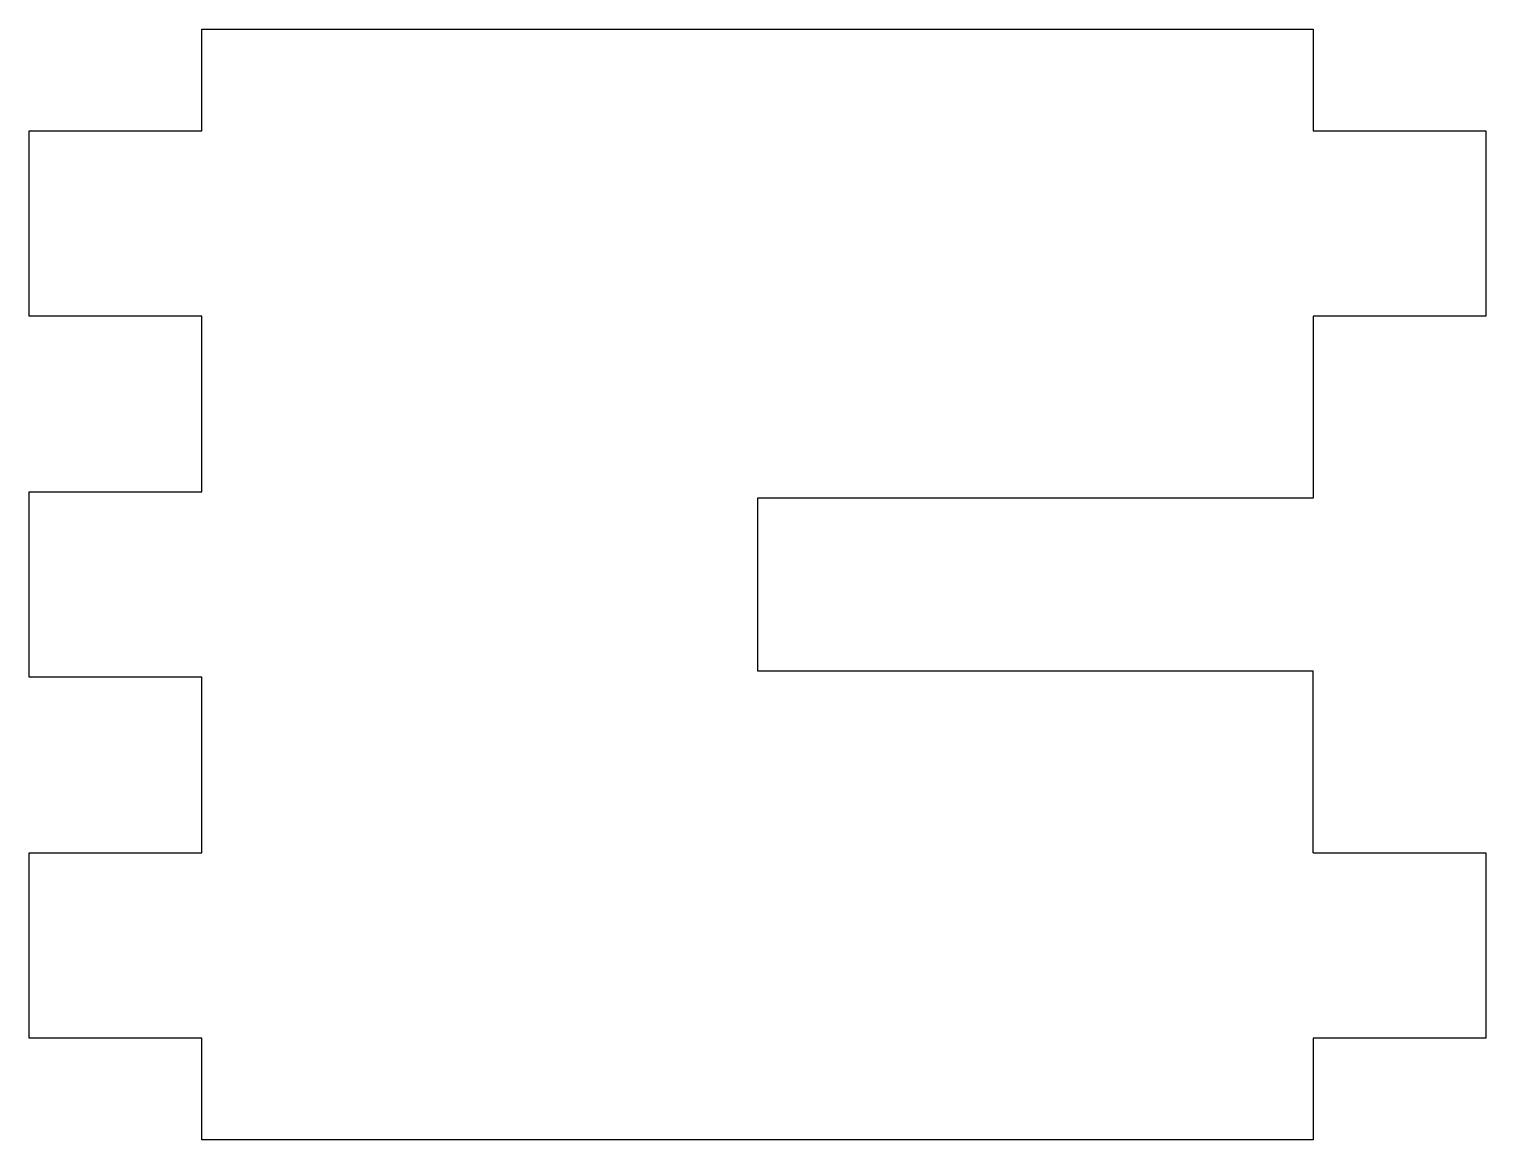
# Model space of a CAD drawing. Extents: x -26.8 to -3.2, y 6.9 to 24.9.
import ezdxf

# ---------------------------------------------------------------- set-up
doc = ezdxf.new("R2010")
doc.units = 0
doc.layers.add('Shape2DView002', color=7, linetype='CONTINUOUS')

msp = doc.modelspace()

# ---------------------------------------------------------------- linework, layer by layer
at = {"layer": 'Shape2DView002'}
for p, q in [((-24, 23.25), (-24, 24.9)), ((-24, 24.9), (-6, 24.9)), ((-6, 24.9), (-6, 23.25)), ((-26.8, 20.25), (-26.8, 23.25)), ((-26.8, 23.25), (-24, 23.25)), ((-6, 23.25), (-3.2, 23.25)), ((-3.2, 23.25), (-3.2, 20.25)), ((-24, 20.25), (-26.8, 20.25)), ((-24, 17.4), (-24, 20.25)), ((-3.2, 20.25), (-6, 20.25)), ((-6, 20.25), (-6, 17.3)), ((-26.8, 14.4), (-26.8, 17.4)), ((-26.8, 17.4), (-24, 17.4)), ((-6, 17.3), (-15, 17.3)), ((-15, 17.3), (-15, 14.5)), ((-24, 14.4), (-26.8, 14.4)), ((-24, 11.55), (-24, 14.4)), ((-15, 14.5), (-6, 14.5)), ((-6, 11.55), (-6, 14.5)), ((-26.8, 8.55), (-26.8, 11.55)), ((-26.8, 11.55), (-24, 11.55)), ((-6, 11.55), (-3.2, 11.55)), ((-3.2, 11.55), (-3.2, 8.55)), ((-24, 8.55), (-26.8, 8.55)), ((-24, 6.9), (-24, 8.55)), ((-3.2, 8.55), (-6, 8.55)), ((-6, 8.55), (-6, 6.9)), ((-6, 6.9), (-24, 6.9))]:
    msp.add_line(p, q, dxfattribs=at)

doc.saveas('drawing.dxf')
